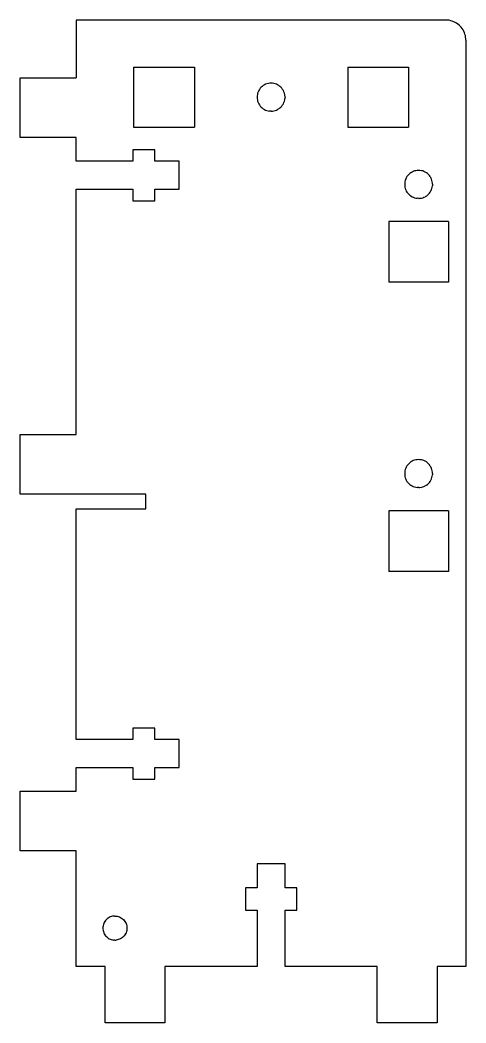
# Model space of a CAD drawing. Header units: millimetres. Extents: x 1616 to 1757, y -483 to -230.
# Drawn here: x 1619.9 to 1666.2, y -478.6 to -374.6 of the extents above; entities that cross this region are included whole.
import ezdxf

# ---------------------------------------------------------------- set-up
doc = ezdxf.new("R2010")
doc.units = ezdxf.units.MM
doc.linetypes.add('HIDDEN', pattern=[9.525, 6.35, -3.175])
doc.layers.get('0').update_dxf_attribs({"color": 253, "lineweight": 70, "true_color": 0x8faf8f})
doc.layers.add('Hidden', color=98, linetype='Continuous', lineweight=70, true_color=0x054805)

msp = doc.modelspace()

# ---------------------------------------------------------------- linework, layer by layer
at = {"color": 98, "lineweight": -3, "true_color": 0x054805}
for p, q in [((1663.5, -374.59), (1625.77, -374.59)), ((1625.77, -374.59), (1625.77, -380.59)), ((1664.15, -374.59), (1663.5, -374.59)), ((1664.32, -374.6), (1664.15, -374.59)), ((1664.48, -374.62), (1664.32, -374.6)), ((1664.64, -374.66), (1664.48, -374.62)), ((1664.79, -374.7), (1664.64, -374.66)), ((1664.94, -374.76), (1664.79, -374.7)), ((1665.09, -374.83), (1664.94, -374.76)), ((1665.23, -374.92), (1665.09, -374.83)), ((1665.36, -375.01), (1665.23, -374.92)), ((1665.49, -375.11), (1665.36, -375.01)), ((1665.61, -375.22), (1665.49, -375.11)), ((1665.72, -375.34), (1665.61, -375.22)), ((1665.82, -375.47), (1665.72, -375.34)), ((1665.91, -375.61), (1665.82, -375.47)), ((1665.99, -375.75), (1665.91, -375.61)), ((1666.05, -375.9), (1665.99, -375.75)), ((1666.11, -376.05), (1666.05, -375.9)), ((1666.15, -376.21), (1666.11, -376.05)), ((1666.18, -376.37), (1666.15, -376.21)), ((1666.2, -376.53), (1666.18, -376.37)), ((1666.21, -376.69), (1666.2, -376.53)), ((1666.21, -376.69), (1666.21, -472.79)), ((1631.72, -379.49), (1638.02, -379.49)), ((1631.72, -379.49), (1631.72, -385.69)), ((1638.02, -379.49), (1638.02, -385.69)), ((1653.94, -379.49), (1660.24, -379.49)), ((1653.94, -379.49), (1653.94, -385.69)), ((1660.24, -379.49), (1660.24, -385.69)), ((1619.93, -386.79), (1619.93, -380.59)), ((1619.93, -380.59), (1625.77, -380.59)), ((1644.77, -381.78), (1644.7, -381.91)), ((1644.86, -381.67), (1644.77, -381.78)), ((1644.95, -381.56), (1644.86, -381.67)), ((1645.06, -381.47), (1644.95, -381.56)), ((1645.17, -381.38), (1645.06, -381.47)), ((1645.29, -381.31), (1645.17, -381.38)), ((1645.42, -381.25), (1645.29, -381.31)), ((1645.56, -381.2), (1645.42, -381.25)), ((1645.7, -381.17), (1645.56, -381.2)), ((1645.84, -381.15), (1645.7, -381.17)), ((1645.98, -381.14), (1645.84, -381.15)), ((1646.12, -381.15), (1645.98, -381.14)), ((1646.26, -381.17), (1646.12, -381.15)), ((1646.4, -381.2), (1646.26, -381.17)), ((1646.53, -381.25), (1646.4, -381.2)), ((1646.66, -381.31), (1646.53, -381.25)), ((1646.78, -381.38), (1646.66, -381.31)), ((1646.9, -381.47), (1646.78, -381.38)), ((1647, -381.57), (1646.9, -381.47)), ((1647.1, -381.67), (1647, -381.57)), ((1647.18, -381.78), (1647.1, -381.67)), ((1647.18, -381.78), (1647.26, -381.91)), ((1644.56, -382.31), (1644.53, -382.45)), ((1644.53, -382.45), (1644.53, -382.59)), ((1644.53, -382.59), (1644.54, -382.74)), ((1644.54, -382.74), (1644.56, -382.88)), ((1644.59, -382.17), (1644.56, -382.31)), ((1644.64, -382.04), (1644.59, -382.17)), ((1644.7, -381.91), (1644.64, -382.04)), ((1647.32, -382.04), (1647.26, -381.91)), ((1647.37, -382.17), (1647.32, -382.04)), ((1647.4, -382.31), (1647.37, -382.17)), ((1647.42, -382.45), (1647.4, -382.31)), ((1647.4, -382.87), (1647.42, -382.73)), ((1647.43, -382.52), (1647.42, -382.45)), ((1647.43, -382.59), (1647.42, -382.73)), ((1647.43, -382.55), (1647.43, -382.52)), ((1647.43, -382.57), (1647.43, -382.55)), ((1647.43, -382.58), (1647.43, -382.57)), ((1647.43, -382.58), (1647.43, -382.59)), ((1647.43, -382.59), (1647.43, -382.59)), ((1644.56, -382.88), (1644.59, -383.02)), ((1644.59, -383.02), (1644.64, -383.15)), ((1644.64, -383.15), (1644.7, -383.28)), ((1644.7, -383.28), (1644.78, -383.4)), ((1644.78, -383.4), (1644.86, -383.51)), ((1644.86, -383.51), (1644.95, -383.62)), ((1644.95, -383.62), (1645.06, -383.71)), ((1645.06, -383.71), (1645.17, -383.79)), ((1645.17, -383.79), (1645.29, -383.87)), ((1645.29, -383.87), (1645.41, -383.93)), ((1646.53, -383.93), (1646.66, -383.87)), ((1646.78, -383.8), (1646.66, -383.87)), ((1646.78, -383.8), (1646.9, -383.71)), ((1646.9, -383.71), (1647, -383.62)), ((1647, -383.62), (1647.1, -383.51)), ((1647.1, -383.51), (1647.18, -383.4)), ((1647.18, -383.4), (1647.26, -383.27)), ((1647.26, -383.27), (1647.32, -383.15)), ((1647.32, -383.15), (1647.37, -383.01)), ((1647.37, -383.01), (1647.4, -382.87)), ((1645.41, -383.93), (1645.55, -383.98)), ((1645.55, -383.98), (1645.69, -384.01)), ((1645.69, -384.01), (1645.83, -384.03)), ((1645.98, -384.04), (1645.83, -384.03)), ((1646, -384.04), (1645.98, -384.04)), ((1645.98, -384.04), (1645.98, -384.04)), ((1645.98, -384.04), (1645.98, -384.04)), ((1645.99, -384.04), (1645.98, -384.04)), ((1645.99, -384.04), (1646, -384.04)), ((1646, -384.04), (1646.01, -384.04)), ((1646.01, -384.04), (1646.05, -384.04)), ((1646.05, -384.04), (1646.12, -384.03)), ((1646.12, -384.03), (1646.26, -384.01)), ((1646.26, -384.01), (1646.4, -383.98)), ((1646.4, -383.98), (1646.53, -383.93)), ((1631.72, -385.69), (1638.02, -385.69)), ((1653.94, -385.69), (1660.24, -385.69)), ((1625.77, -386.79), (1619.93, -386.79)), ((1625.77, -389.24), (1625.77, -386.79)), ((1633.93, -388.04), (1631.63, -388.04)), ((1631.63, -388.04), (1631.63, -389.24)), ((1633.93, -389.24), (1633.93, -388.04)), ((1631.63, -389.24), (1625.77, -389.24)), ((1636.43, -389.24), (1633.93, -389.24)), ((1636.43, -392.14), (1636.43, -389.24)), ((1659.96, -391.08), (1659.91, -391.22)), ((1660.02, -390.96), (1659.96, -391.08)), ((1660.09, -390.83), (1660.02, -390.96)), ((1660.18, -390.72), (1660.09, -390.83)), ((1660.27, -390.61), (1660.18, -390.72)), ((1660.38, -390.52), (1660.27, -390.61)), ((1660.49, -390.43), (1660.38, -390.52)), ((1660.61, -390.36), (1660.49, -390.43)), ((1660.74, -390.3), (1660.61, -390.36)), ((1660.88, -390.25), (1660.74, -390.3)), ((1661.01, -390.22), (1660.88, -390.25)), ((1661.15, -390.2), (1661.01, -390.22)), ((1661.3, -390.19), (1661.15, -390.2)), ((1661.44, -390.2), (1661.3, -390.19)), ((1661.58, -390.22), (1661.44, -390.2)), ((1661.72, -390.25), (1661.58, -390.22)), ((1661.85, -390.3), (1661.72, -390.25)), ((1661.98, -390.36), (1661.85, -390.3)), ((1662.1, -390.43), (1661.98, -390.36)), ((1662.22, -390.52), (1662.1, -390.43)), ((1662.32, -390.61), (1662.22, -390.52)), ((1662.42, -390.72), (1662.32, -390.61)), ((1662.5, -390.83), (1662.42, -390.72)), ((1662.5, -390.83), (1662.58, -390.96)), ((1662.64, -391.09), (1662.58, -390.96)), ((1662.68, -391.22), (1662.64, -391.09)), ((1625.77, -417.59), (1625.77, -392.14)), ((1625.77, -392.14), (1631.63, -392.14)), ((1631.63, -392.14), (1631.63, -393.34)), ((1633.93, -393.34), (1633.93, -392.14)), ((1633.93, -392.14), (1636.43, -392.14)), ((1659.87, -391.36), (1659.85, -391.5)), ((1659.85, -391.5), (1659.85, -391.64)), ((1659.85, -391.64), (1659.85, -391.79)), ((1659.85, -391.79), (1659.88, -391.93)), ((1659.91, -391.22), (1659.87, -391.36)), ((1659.88, -391.93), (1659.91, -392.07)), ((1659.91, -392.07), (1659.96, -392.2)), ((1659.96, -392.2), (1660.02, -392.33)), ((1662.58, -392.32), (1662.64, -392.2)), ((1662.64, -392.2), (1662.68, -392.06)), ((1662.72, -391.36), (1662.68, -391.22)), ((1662.68, -392.06), (1662.72, -391.92)), ((1662.74, -391.5), (1662.72, -391.36)), ((1662.72, -391.92), (1662.74, -391.78)), ((1662.74, -391.57), (1662.74, -391.5)), ((1662.75, -391.6), (1662.74, -391.57)), ((1662.75, -391.64), (1662.74, -391.78)), ((1662.75, -391.62), (1662.75, -391.6)), ((1662.75, -391.63), (1662.75, -391.62)), ((1662.75, -391.63), (1662.75, -391.64)), ((1662.75, -391.64), (1662.75, -391.64)), ((1660.02, -392.33), (1660.09, -392.45)), ((1660.09, -392.45), (1660.18, -392.56)), ((1660.18, -392.56), (1660.27, -392.67)), ((1660.27, -392.67), (1660.37, -392.76)), ((1660.37, -392.76), (1660.49, -392.84)), ((1660.49, -392.84), (1660.61, -392.92)), ((1660.61, -392.92), (1660.73, -392.98)), ((1660.73, -392.98), (1660.87, -393.02)), ((1660.87, -393.02), (1661, -393.06)), ((1661, -393.06), (1661.15, -393.08)), ((1661.3, -393.09), (1661.15, -393.08)), ((1661.31, -393.09), (1661.3, -393.09)), ((1661.3, -393.09), (1661.3, -393.09)), ((1661.3, -393.09), (1661.3, -393.09)), ((1661.31, -393.09), (1661.3, -393.09)), ((1661.31, -393.09), (1661.31, -393.09)), ((1661.31, -393.09), (1661.33, -393.09)), ((1661.33, -393.09), (1661.37, -393.09)), ((1661.37, -393.09), (1661.44, -393.08)), ((1661.44, -393.08), (1661.58, -393.06)), ((1661.58, -393.06), (1661.72, -393.03)), ((1661.72, -393.03), (1661.85, -392.98)), ((1661.85, -392.98), (1661.98, -392.92)), ((1662.1, -392.85), (1661.98, -392.92)), ((1662.1, -392.85), (1662.22, -392.76)), ((1662.22, -392.76), (1662.32, -392.67)), ((1662.32, -392.67), (1662.42, -392.56)), ((1662.42, -392.56), (1662.5, -392.45)), ((1662.5, -392.45), (1662.58, -392.32)), ((1631.63, -393.34), (1633.93, -393.34)), ((1664.4, -395.49), (1658.2, -395.49)), ((1658.2, -395.49), (1658.2, -401.79)), ((1664.4, -395.49), (1664.4, -401.79)), ((1664.4, -401.79), (1658.2, -401.79)), ((1619.93, -423.79), (1619.93, -417.59)), ((1619.93, -417.59), (1625.77, -417.59)), ((1660.74, -420.3), (1660.61, -420.36)), ((1660.88, -420.25), (1660.74, -420.3)), ((1661.01, -420.22), (1660.88, -420.25)), ((1661.15, -420.2), (1661.01, -420.22)), ((1661.3, -420.19), (1661.15, -420.2)), ((1661.44, -420.2), (1661.3, -420.19)), ((1661.58, -420.22), (1661.44, -420.2)), ((1661.72, -420.25), (1661.58, -420.22)), ((1661.85, -420.3), (1661.72, -420.25)), ((1661.98, -420.36), (1661.85, -420.3)), ((1659.87, -421.36), (1659.85, -421.5)), ((1659.91, -421.22), (1659.87, -421.36)), ((1659.96, -421.09), (1659.91, -421.22)), ((1660.02, -420.96), (1659.96, -421.09)), ((1660.09, -420.83), (1660.02, -420.96)), ((1660.18, -420.72), (1660.09, -420.83)), ((1660.27, -420.62), (1660.18, -420.72)), ((1660.38, -420.52), (1660.27, -420.62)), ((1660.49, -420.43), (1660.38, -420.52)), ((1660.61, -420.36), (1660.49, -420.43)), ((1662.1, -420.43), (1661.98, -420.36)), ((1662.22, -420.52), (1662.1, -420.43)), ((1662.32, -420.62), (1662.22, -420.52)), ((1662.42, -420.72), (1662.32, -420.62)), ((1662.5, -420.84), (1662.42, -420.72)), ((1662.5, -420.84), (1662.58, -420.96)), ((1662.64, -421.09), (1662.58, -420.96)), ((1662.68, -421.22), (1662.64, -421.09)), ((1662.72, -421.36), (1662.68, -421.22)), ((1662.74, -421.5), (1662.72, -421.36)), ((1659.85, -421.5), (1659.85, -421.64)), ((1659.85, -421.64), (1659.85, -421.79)), ((1659.85, -421.79), (1659.88, -421.93)), ((1659.88, -421.93), (1659.91, -422.07)), ((1659.91, -422.07), (1659.96, -422.21)), ((1659.96, -422.21), (1660.02, -422.33)), ((1660.02, -422.33), (1660.09, -422.45)), ((1662.5, -422.45), (1662.58, -422.32)), ((1662.58, -422.32), (1662.64, -422.2)), ((1662.64, -422.2), (1662.68, -422.06)), ((1662.68, -422.06), (1662.72, -421.92)), ((1662.72, -421.92), (1662.74, -421.78)), ((1662.74, -421.57), (1662.74, -421.5)), ((1662.75, -421.61), (1662.74, -421.57)), ((1662.75, -421.64), (1662.74, -421.78)), ((1662.75, -421.62), (1662.75, -421.61)), ((1662.75, -421.63), (1662.75, -421.62)), ((1662.75, -421.63), (1662.75, -421.64)), ((1662.75, -421.64), (1662.75, -421.64)), ((1660.09, -422.45), (1660.18, -422.56)), ((1660.18, -422.56), (1660.27, -422.67)), ((1660.27, -422.67), (1660.37, -422.76)), ((1660.37, -422.76), (1660.49, -422.84)), ((1660.49, -422.84), (1660.61, -422.92)), ((1660.61, -422.92), (1660.73, -422.98)), ((1660.73, -422.98), (1660.87, -423.03)), ((1660.87, -423.03), (1661, -423.06)), ((1661, -423.06), (1661.15, -423.08)), ((1661.3, -423.09), (1661.15, -423.08)), ((1661.31, -423.09), (1661.3, -423.09)), ((1661.3, -423.09), (1661.3, -423.09)), ((1661.3, -423.09), (1661.3, -423.09)), ((1661.31, -423.09), (1661.3, -423.09)), ((1661.31, -423.09), (1661.31, -423.09)), ((1661.31, -423.09), (1661.33, -423.09)), ((1661.33, -423.09), (1661.37, -423.09)), ((1661.37, -423.09), (1661.44, -423.08)), ((1661.44, -423.08), (1661.58, -423.06)), ((1661.58, -423.06), (1661.72, -423.03)), ((1661.72, -423.03), (1661.85, -422.98)), ((1661.85, -422.98), (1661.98, -422.92)), ((1662.1, -422.85), (1661.98, -422.92)), ((1662.1, -422.85), (1662.22, -422.76)), ((1662.22, -422.76), (1662.32, -422.67)), ((1662.32, -422.67), (1662.42, -422.56)), ((1662.42, -422.56), (1662.5, -422.45)), ((1632.97, -423.79), (1619.93, -423.79)), ((1632.97, -425.29), (1632.97, -423.79)), ((1625.77, -449.24), (1625.77, -425.29)), ((1625.77, -425.29), (1632.97, -425.29)), ((1664.4, -425.49), (1658.2, -425.49)), ((1658.2, -425.49), (1658.2, -431.79)), ((1664.4, -425.49), (1664.4, -431.79)), ((1664.4, -431.79), (1658.2, -431.79)), ((1633.93, -448.04), (1631.63, -448.04)), ((1631.63, -448.04), (1631.63, -449.24)), ((1633.93, -449.24), (1633.93, -448.04)), ((1631.63, -449.24), (1625.77, -449.24)), ((1636.43, -449.24), (1633.93, -449.24)), ((1636.43, -452.14), (1636.43, -449.24)), ((1625.77, -454.59), (1625.77, -452.14)), ((1625.77, -452.14), (1631.63, -452.14)), ((1631.63, -452.14), (1631.63, -453.34)), ((1633.93, -453.34), (1633.93, -452.14)), ((1633.93, -452.14), (1636.43, -452.14)), ((1631.63, -453.34), (1633.93, -453.34)), ((1619.93, -460.79), (1619.93, -454.59)), ((1619.93, -454.59), (1625.77, -454.59)), ((1625.77, -460.79), (1619.93, -460.79)), ((1625.77, -472.79), (1625.77, -460.79)), ((1647.44, -462.13), (1644.54, -462.13)), ((1644.54, -462.13), (1644.54, -464.63)), ((1647.44, -464.63), (1647.44, -462.13)), ((1644.54, -464.63), (1643.34, -464.63)), ((1643.34, -464.63), (1643.34, -466.93)), ((1648.64, -464.63), (1647.44, -464.63)), ((1648.64, -466.93), (1648.64, -464.63)), ((1643.34, -466.93), (1644.54, -466.93)), ((1644.54, -466.93), (1644.54, -472.79)), ((1647.44, -472.79), (1647.44, -466.93)), ((1647.44, -466.93), (1648.64, -466.93)), ((1628.73, -468.1), (1628.67, -468.2)), ((1628.81, -468), (1628.73, -468.1)), ((1628.89, -467.91), (1628.81, -468)), ((1628.98, -467.82), (1628.89, -467.91)), ((1629.08, -467.75), (1628.98, -467.82)), ((1629.18, -467.69), (1629.08, -467.75)), ((1629.29, -467.64), (1629.18, -467.69)), ((1629.41, -467.59), (1629.29, -467.64)), ((1629.53, -467.56), (1629.41, -467.59)), ((1629.65, -467.55), (1629.53, -467.56)), ((1629.77, -467.54), (1629.65, -467.55)), ((1629.77, -467.54), (1629.78, -467.54)), ((1629.78, -467.54), (1629.79, -467.54)), ((1629.79, -467.54), (1629.8, -467.54)), ((1629.8, -467.54), (1629.83, -467.54)), ((1629.83, -467.54), (1629.89, -467.55)), ((1629.89, -467.55), (1630.02, -467.56)), ((1630.02, -467.56), (1630.13, -467.59)), ((1630.13, -467.59), (1630.25, -467.64)), ((1630.25, -467.64), (1630.36, -467.69)), ((1630.36, -467.69), (1630.47, -467.75)), ((1630.47, -467.75), (1630.56, -467.82)), ((1630.56, -467.82), (1630.66, -467.91)), ((1630.66, -467.91), (1630.74, -468)), ((1630.74, -468), (1630.81, -468.1)), ((1630.81, -468.1), (1630.87, -468.2)), ((1628.53, -468.67), (1628.52, -468.73)), ((1628.52, -468.73), (1628.52, -468.76)), ((1628.52, -468.76), (1628.52, -468.77)), ((1628.52, -468.77), (1628.52, -468.78)), ((1628.52, -468.78), (1628.52, -468.79)), ((1628.52, -468.79), (1628.52, -468.79)), ((1628.52, -468.79), (1628.52, -468.79)), ((1628.52, -468.79), (1628.52, -468.79)), ((1628.52, -468.79), (1628.52, -468.79)), ((1628.52, -468.79), (1628.53, -468.92)), ((1628.55, -468.55), (1628.53, -468.67)), ((1628.53, -468.92), (1628.55, -469.04)), ((1628.58, -468.43), (1628.55, -468.55)), ((1628.55, -469.04), (1628.58, -469.16)), ((1628.62, -468.31), (1628.58, -468.43)), ((1628.58, -469.16), (1628.62, -469.28)), ((1628.67, -468.2), (1628.62, -468.31)), ((1630.87, -468.2), (1630.93, -468.31)), ((1630.93, -468.31), (1630.97, -468.43)), ((1630.97, -469.15), (1630.93, -469.27)), ((1630.97, -468.43), (1631, -468.55)), ((1631, -469.03), (1630.97, -469.15)), ((1631, -468.55), (1631.02, -468.67)), ((1631.02, -468.91), (1631, -469.03)), ((1631.02, -468.67), (1631.02, -468.79)), ((1631.02, -468.79), (1631.02, -468.91)), ((1628.62, -469.28), (1628.67, -469.39)), ((1628.67, -469.39), (1628.74, -469.49)), ((1628.74, -469.49), (1628.81, -469.59)), ((1628.81, -469.59), (1628.89, -469.67)), ((1628.89, -469.67), (1628.98, -469.75)), ((1628.98, -469.75), (1629.07, -469.83)), ((1629.07, -469.83), (1629.18, -469.89)), ((1629.18, -469.89), (1629.29, -469.94)), ((1629.29, -469.94), (1629.4, -469.98)), ((1629.4, -469.98), (1629.52, -470.01)), ((1629.52, -470.01), (1629.64, -470.03)), ((1629.77, -470.04), (1629.64, -470.03)), ((1629.77, -470.04), (1629.89, -470.03)), ((1630.02, -470.02), (1629.89, -470.03)), ((1630.13, -469.99), (1630.02, -470.02)), ((1630.25, -469.95), (1630.13, -469.99)), ((1630.36, -469.89), (1630.25, -469.95)), ((1630.47, -469.83), (1630.36, -469.89)), ((1630.56, -469.76), (1630.47, -469.83)), ((1630.66, -469.67), (1630.56, -469.76)), ((1630.74, -469.58), (1630.66, -469.67)), ((1630.81, -469.48), (1630.74, -469.58)), ((1630.87, -469.38), (1630.81, -469.48)), ((1630.93, -469.27), (1630.87, -469.38)), ((1628.77, -472.79), (1625.77, -472.79)), ((1628.77, -478.63), (1628.77, -472.79)), ((1644.54, -472.79), (1634.97, -472.79)), ((1634.97, -472.79), (1634.97, -478.63)), ((1657.01, -472.79), (1647.44, -472.79)), ((1657.01, -478.63), (1657.01, -472.79)), ((1666.21, -472.79), (1663.21, -472.79)), ((1663.21, -472.79), (1663.21, -478.63)), ((1634.97, -478.63), (1628.77, -478.63)), ((1663.21, -478.63), (1657.01, -478.63))]:
    msp.add_line(p, q, dxfattribs=at)
at = {"layer": 'Hidden', "linetype": 'HIDDEN', "lineweight": -3}
for p, q in [((1647.43, -382.58), (1647.43, -382.57)), ((1645.98, -384.04), (1645.98, -384.04)), ((1645.99, -384.04), (1645.98, -384.04)), ((1646, -384.04), (1645.98, -384.04)), ((1646, -384.04), (1645.98, -384.04)), ((1645.98, -384.04), (1645.98, -384.04)), ((1645.98, -384.04), (1645.98, -384.04)), ((1645.99, -384.04), (1646, -384.04)), ((1662.75, -391.63), (1662.75, -391.62)), ((1661.3, -393.09), (1661.3, -393.09)), ((1661.3, -393.09), (1661.3, -393.09)), ((1661.31, -393.09), (1661.3, -393.09)), ((1661.31, -393.09), (1661.3, -393.09)), ((1661.3, -393.09), (1661.3, -393.09)), ((1661.3, -393.09), (1661.3, -393.09)), ((1662.75, -421.63), (1662.75, -421.62)), ((1661.3, -423.09), (1661.3, -423.09)), ((1661.31, -423.09), (1661.3, -423.09)), ((1661.3, -423.09), (1661.3, -423.09)), ((1661.3, -423.09), (1661.3, -423.09)), ((1628.52, -468.79), (1628.52, -468.79)), ((1628.52, -468.79), (1628.52, -468.79)), ((1628.52, -468.79), (1628.52, -468.79)), ((1628.52, -468.79), (1628.52, -468.79))]:
    msp.add_line(p, q, dxfattribs=at)

doc.saveas('drawing.dxf')
